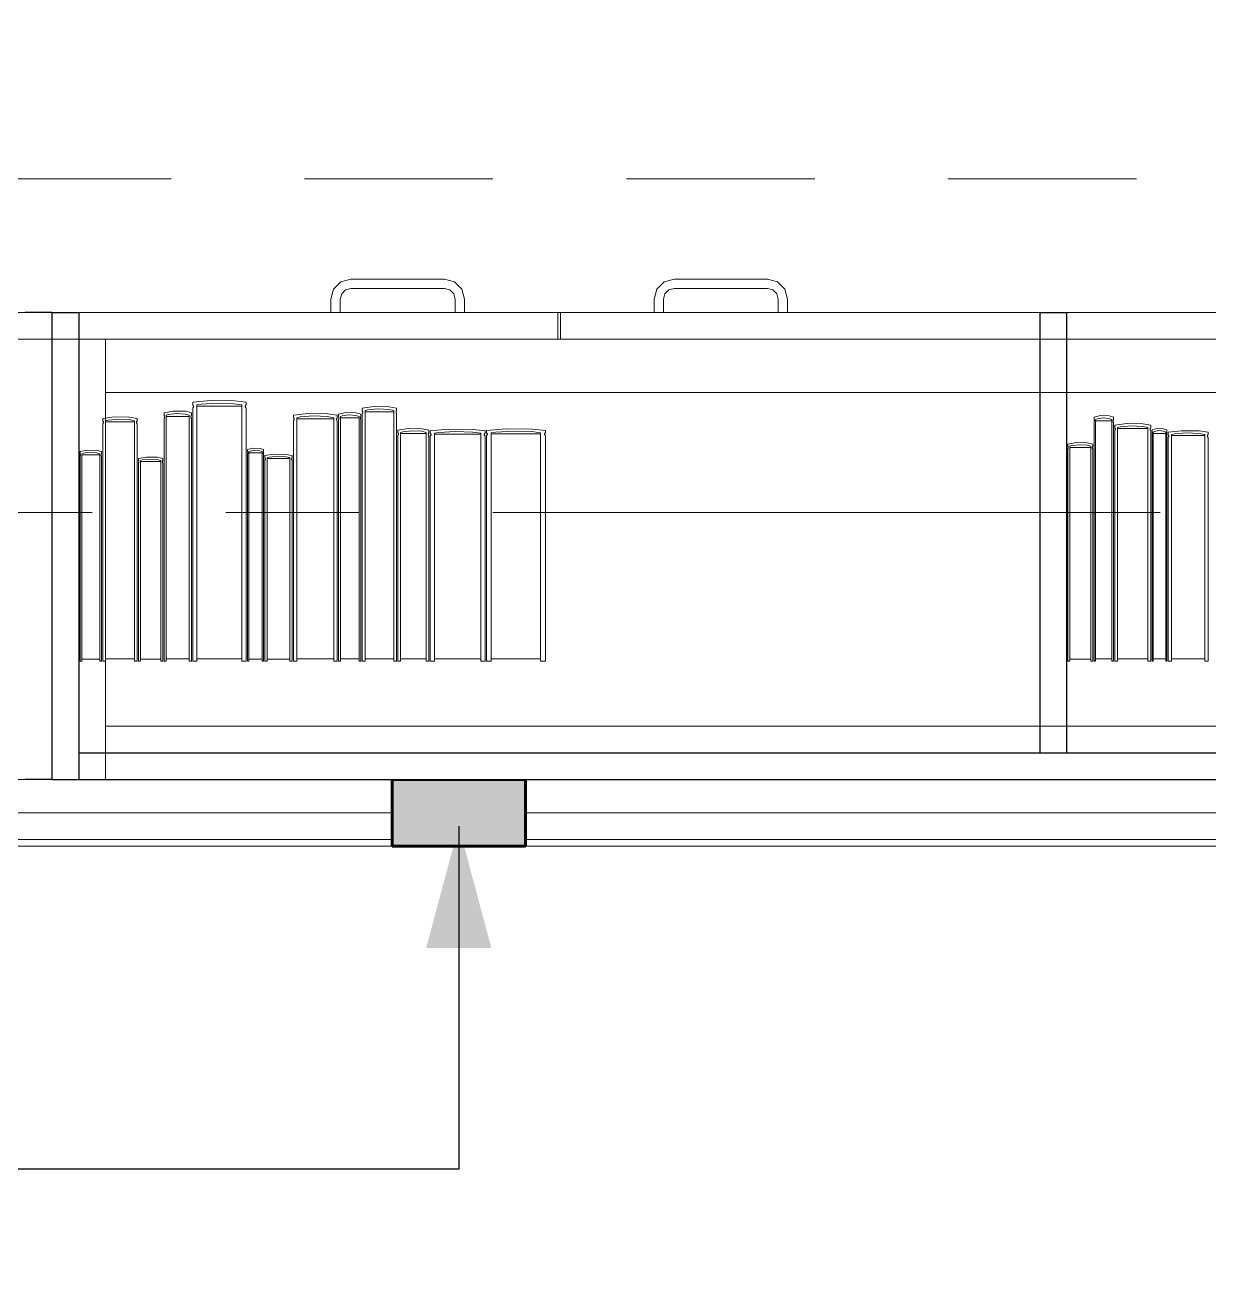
# Model space of a CAD drawing. Header units: inches. Extents: x -38 to 5698, y -33 to 92.
# Drawn here: x 218.495 to 219.382, y 29.368 to 30.315 of the extents above; entities that cross this region are included whole.
import ezdxf

# ---------------------------------------------------------------- set-up
doc = ezdxf.new("R2010")
doc.units = ezdxf.units.IN
doc.header["$MEASUREMENT"] = 0
doc.set_wipeout_variables(frame=1)
for name, pattern in [('Hidden Line', [0.195611, 0.141111, -0.0545]), ('Punto & Raya', [0.65, 0.5, -0.075, 0, -0.075]), ('Wipeout_Contour', [1, 0, -1])]:
    doc.linetypes.add(name, pattern=pattern)
for name, color, linetype in [('02 _ ARQ _ ALB _ Ejes Generales', 7, 'Continuous'), ('02 _ ARQ _ ZON _ Espacio.3D', 7, 'Continuous'), ('08 _ STR _ EXT _ 09 Vigas', 7, 'Continuous'), ('Acabado - Muros', 7, 'Continuous'), ('Interior - Mobiliario', 7, 'Continuous'), ('Notas - Etiquetas', 251, 'Continuous')]:
    doc.layers.add(name, color=color, linetype=linetype)
doc.dimstyles.new('Estilo_Generado__8', dxfattribs={"dimtxt": 0.18, "dimasz": 0.0912, "dimexe": 0.18, "dimexo": 0.0625, "dimgap": 0, "dimtad": 0, "dimtih": 1, "dimtoh": 1, "dimdec": 4, "dimzin": 0, "dimdsep": 46, "dimcen": 0.09, "dimadec": 0, "dimazin": 0, "dimtfac": 1, "dimtdec": 4, "dimtmove": 0, "dimatfit": 3, "dimldrblk": 'ARROWHEAD_5', "dimfxl": 1, "dimtolj": 1, "dimtzin": 0, "dimarcsym": 0})

# ---------------------------------------------------------------- blocks, each defined once
blk = doc.blocks.new('ARROWHEAD_5')
at = {"linetype": 'Continuous', "lineweight": 0}
blk.add_hatch(color=0, dxfattribs=at).paths.add_polyline_path([(-1, 0.2679), (0, 0), (-1, -0.2679)])
at = {"color": 0, "linetype": 'Continuous', "lineweight": 0}
blk.add_line((0, 0), (-1, 0), dxfattribs=at)

msp = doc.modelspace()

# ---------------------------------------------------------------- linework, layer by layer
at = {"layer": '02 _ ARQ _ ZON _ Espacio.3D', "color": 254, "linetype": 'Continuous', "lineweight": 0, "flags": 128}
for points in [[(208.07001, 30.80014), (208.57001, 30.80014), (208.57001, 30.2), (209.16999, 30.2), (209.16999, 29.75), (215.07, 29.75), (215.07, 30.2), (215.07, 30.6), (215.56999, 30.6), (215.56999, 30.2), (215.56999, 29.75), (222.07001, 29.75), (222.07001, 30.6), (222.57001, 30.6), (222.57001, 29.75), (228.47, 29.75), (228.47, 30.2), (229.07, 30.2), (229.07, 31), (229.57, 31)], [(205.07002, 17.4), (229.57, 17.4), (229.57, 16.25), (230.77, 16.25), (230.77, 15.53723), (232.42002, 15.53723), (232.42002, 15.14993), (233.32002, 15.14993), (233.32038, 17.1), (232.82002, 17.1), (232.82002, 19.05), (230.67, 19.05), (230.67, 20.35), (231.67003, 20.35), (231.66999, 22.25), (231.16999, 22.25), (231.16999, 22.7), (231.66999, 22.7), (231.66999, 24.4), (231.16999, 24.4), (231.16999, 24.85), (231.66999, 24.85), (231.67001, 29.7), (208.06999, 29.7)]]:
    msp.add_lwpolyline(points, dxfattribs=at)
at = {"layer": '08 _ STR _ EXT _ 09 Vigas', "color": 251, "linetype": 'Hidden Line', "lineweight": 13}
msp.add_line((215.57, 30.2), (222.07001, 30.2), dxfattribs=at)
at = {"layer": 'Interior - Mobiliario', "color": 175, "linetype": 'Continuous', "lineweight": 13}
for p, q in [((218.73177, 30.12293), (218.72628, 30.11744)), ((218.73927, 30.12494), (218.73177, 30.12293)), ((218.80927, 30.12494), (218.73927, 30.12494)), ((218.81677, 30.12293), (218.80927, 30.12494)), ((218.82226, 30.11744), (218.81677, 30.12293)), ((218.96828, 30.11744), (218.97377, 30.12293)), ((218.97377, 30.12293), (218.98127, 30.12494)), ((218.98127, 30.12494), (219.05127, 30.12494)), ((219.05127, 30.12494), (219.05877, 30.12293)), ((219.05877, 30.12293), (219.06426, 30.11744)), ((218.72628, 30.11744), (218.72427, 30.10994)), ((218.73127, 30.10994), (218.73235, 30.11394)), ((218.73235, 30.11394), (218.73527, 30.11686)), ((218.73527, 30.11686), (218.73927, 30.11794)), ((218.73927, 30.11794), (218.80927, 30.11794)), ((218.80927, 30.11794), (218.81327, 30.11686)), ((218.81327, 30.11686), (218.8162, 30.11394)), ((218.8162, 30.11394), (218.81727, 30.10994)), ((218.82427, 30.10994), (218.82226, 30.11744)), ((218.96627, 30.10994), (218.96828, 30.11744)), ((218.97435, 30.11394), (218.97327, 30.10994)), ((218.97727, 30.11686), (218.97435, 30.11394)), ((218.98127, 30.11794), (218.97727, 30.11686)), ((219.05127, 30.11794), (218.98127, 30.11794)), ((219.05527, 30.11686), (219.05127, 30.11794)), ((219.0582, 30.11394), (219.05527, 30.11686)), ((219.05927, 30.10994), (219.0582, 30.11394)), ((219.06426, 30.11744), (219.06627, 30.10994)), ((218.72427, 30.10994), (218.72427, 30.09994)), ((218.73127, 30.09994), (218.73127, 30.10994)), ((218.81727, 30.10994), (218.81727, 30.09994)), ((218.82427, 30.09994), (218.82427, 30.10994)), ((218.96627, 30.09994), (218.96627, 30.10994)), ((218.97327, 30.10994), (218.97327, 30.09994)), ((219.05927, 30.09994), (219.05927, 30.10994)), ((219.06627, 30.10994), (219.06627, 30.09994)), ((218.72427, 30.09994), (218.73127, 30.09994)), ((218.81727, 30.09994), (218.82427, 30.09994)), ((218.89427, 30.09994), (218.89427, 30.07994)), ((218.89627, 30.09994), (218.89627, 30.07994)), ((218.97327, 30.09994), (218.96627, 30.09994)), ((219.06627, 30.09994), (219.05927, 30.09994)), ((219.99527, 30.07994), (218.53527, 30.07994)), ((218.53527, 30.07994), (218.53527, 29.76994)), ((218.55527, 30.07994), (218.55527, 30.03994)), ((218.55527, 30.03994), (218.55527, 29.78994)), ((218.63404, 30.03391), (218.62069, 30.0326)), ((218.62069, 30.0326), (218.62069, 30.03049)), ((218.62069, 30.03049), (218.6209, 30.03033)), ((218.62084, 30.02845), (218.62069, 30.02835)), ((218.62069, 30.02835), (218.62069, 29.83859)), ((218.62109, 30.0287), (218.62084, 30.02845)), ((218.6209, 30.03033), (218.62113, 30.03008)), ((218.62126, 30.02896), (218.62109, 30.0287)), ((218.62113, 30.03008), (218.62128, 30.02981)), ((218.62135, 30.02924), (218.62126, 30.02896)), ((218.62128, 30.02981), (218.62136, 30.02953)), ((218.62136, 30.02953), (218.62135, 30.02924)), ((218.62389, 30.03066), (218.62693, 30.03124)), ((218.62389, 29.83859), (218.62389, 30.03066)), ((218.65754, 30.02969), (218.62389, 30.02969)), ((218.62693, 30.03124), (218.63921, 30.03205)), ((218.65196, 30.03366), (218.63404, 30.03391)), ((218.63921, 30.03205), (218.65154, 30.03155)), ((218.65154, 30.03155), (218.65754, 30.03066)), ((218.66074, 30.0326), (218.65196, 30.03366)), ((218.65754, 30.03066), (218.65754, 29.83859)), ((218.66007, 30.02931), (218.66008, 30.02959)), ((218.66014, 30.02903), (218.66007, 30.02931)), ((218.66008, 30.02959), (218.66017, 30.02987)), ((218.6603, 30.02875), (218.66014, 30.02903)), ((218.66017, 30.02987), (218.66034, 30.03014)), ((218.66053, 30.0285), (218.6603, 30.02875)), ((218.66034, 30.03014), (218.66059, 30.03039)), ((218.66074, 30.02835), (218.66053, 30.0285)), ((218.66059, 30.03039), (218.66074, 30.03049)), ((218.66074, 30.03049), (218.66074, 30.0326)), ((218.66074, 29.83859), (218.66074, 30.02835)), ((218.75631, 30.02957), (218.74772, 30.02829)), ((218.74772, 30.02829), (218.74772, 30.02623)), ((218.75173, 30.02696), (218.75963, 30.02775)), ((218.76782, 30.02933), (218.75631, 30.02957)), ((218.75963, 30.02775), (218.76755, 30.02727)), ((218.77346, 30.02829), (218.76782, 30.02933)), ((218.77346, 30.02623), (218.77346, 30.02829)), ((218.56195, 30.0218), (218.55339, 30.02058)), ((218.55339, 30.02058), (218.55339, 30.0186)), ((218.55339, 30.0186), (218.55353, 30.01845)), ((218.55353, 30.01845), (218.55367, 30.01822)), ((218.55367, 30.01822), (218.55377, 30.01796)), ((218.55544, 30.01876), (218.55739, 30.0193)), ((218.55544, 29.83859), (218.55544, 30.01876)), ((218.55739, 30.0193), (218.56525, 30.02006)), ((218.57342, 30.02158), (218.56195, 30.0218)), ((218.56525, 30.02006), (218.57315, 30.0196)), ((218.57315, 30.0196), (218.57699, 30.01876)), ((218.57904, 30.02058), (218.57342, 30.02158)), ((218.57699, 30.01876), (218.57699, 29.83859)), ((218.57862, 30.01776), (218.57868, 30.01802)), ((218.57868, 30.01802), (218.57879, 30.01827)), ((218.57879, 30.01827), (218.57894, 30.0185)), ((218.57894, 30.0185), (218.57904, 30.0186)), ((218.57904, 30.0186), (218.57904, 30.02058)), ((218.60606, 30.02608), (218.59924, 30.02483)), ((218.59924, 30.02483), (218.59924, 30.02281)), ((218.59924, 30.02281), (218.59935, 30.02266)), ((218.59932, 30.02085), (218.59924, 30.02075)), ((218.59924, 30.02075), (218.59924, 29.83859)), ((218.59944, 30.02108), (218.59932, 30.02085)), ((218.59935, 30.02266), (218.59946, 30.02241)), ((218.59953, 30.02134), (218.59944, 30.02108)), ((218.59946, 30.02241), (218.59954, 30.02216)), ((218.59957, 30.02161), (218.59953, 30.02134)), ((218.59954, 30.02216), (218.59958, 30.02188)), ((218.59958, 30.02188), (218.59957, 30.02161)), ((218.60087, 30.02297), (218.60242, 30.02352)), ((218.60087, 29.83859), (218.60087, 30.02297)), ((218.61805, 30.02204), (218.60087, 30.02204)), ((218.60242, 30.02352), (218.60869, 30.0243)), ((218.6152, 30.02585), (218.60606, 30.02608)), ((218.60869, 30.0243), (218.61499, 30.02383)), ((218.61499, 30.02383), (218.61805, 30.02297)), ((218.61969, 30.02483), (218.6152, 30.02585)), ((218.61805, 30.02297), (218.61805, 29.83859)), ((218.61935, 30.02194), (218.6194, 30.02221)), ((218.61935, 30.02167), (218.61935, 30.02194)), ((218.61938, 30.0214), (218.61935, 30.02167)), ((218.61946, 30.02114), (218.61938, 30.0214)), ((218.6194, 30.02221), (218.61948, 30.02247)), ((218.61958, 30.0209), (218.61946, 30.02114)), ((218.61948, 30.02247), (218.61961, 30.02271)), ((218.61969, 30.02075), (218.61958, 30.0209)), ((218.61961, 30.02271), (218.61969, 30.02281)), ((218.61969, 30.02281), (218.61969, 30.02483)), ((218.61969, 29.83859), (218.61969, 30.02075)), ((218.7071, 30.02417), (218.69616, 30.02293)), ((218.69616, 30.02293), (218.69616, 30.02093)), ((218.69616, 30.02093), (218.69633, 30.02078)), ((218.69629, 30.01899), (218.69616, 30.01889)), ((218.69616, 30.01889), (218.69616, 29.83859)), ((218.69648, 30.01922), (218.69629, 30.01899)), ((218.69633, 30.02078), (218.69652, 30.02054)), ((218.69662, 30.01948), (218.69648, 30.01922)), ((218.69652, 30.02054), (218.69665, 30.02028)), ((218.6967, 30.01974), (218.69662, 30.01948)), ((218.69665, 30.02028), (218.69671, 30.02001)), ((218.69671, 30.02001), (218.6967, 30.01974)), ((218.69878, 30.02109), (218.70127, 30.02164)), ((218.69878, 29.83859), (218.69878, 30.02109)), ((218.72633, 30.02017), (218.69878, 30.02017)), ((218.70127, 30.02164), (218.71133, 30.02241)), ((218.72176, 30.02394), (218.7071, 30.02417)), ((218.71133, 30.02241), (218.72142, 30.02194)), ((218.72142, 30.02194), (218.72633, 30.02109)), ((218.72896, 30.02293), (218.72176, 30.02394)), ((218.72633, 30.02109), (218.72633, 29.83859)), ((218.72841, 30.0198), (218.72842, 30.02007)), ((218.72847, 30.01953), (218.72841, 30.0198)), ((218.72842, 30.02007), (218.72849, 30.02034)), ((218.72859, 30.01928), (218.72847, 30.01953)), ((218.72849, 30.02034), (218.72863, 30.02059)), ((218.72878, 30.01904), (218.72859, 30.01928)), ((218.72863, 30.02059), (218.72883, 30.02083)), ((218.72896, 30.01889), (218.72878, 30.01904)), ((218.72883, 30.02083), (218.72896, 30.02093)), ((218.72896, 30.02093), (218.72896, 30.02293)), ((218.72896, 29.83859), (218.72896, 30.01889)), ((218.73555, 30.02499), (218.72996, 30.02375)), ((218.72996, 30.02375), (218.72996, 30.02174)), ((218.72996, 30.02174), (218.73005, 30.02158)), ((218.73002, 30.01979), (218.72996, 30.01969)), ((218.72996, 30.01969), (218.72996, 29.83859)), ((218.73012, 30.02002), (218.73002, 30.01979)), ((218.73005, 30.02158), (218.73014, 30.02135)), ((218.73019, 30.02028), (218.73012, 30.02002)), ((218.73014, 30.02135), (218.73021, 30.02109)), ((218.73023, 30.02054), (218.73019, 30.02028)), ((218.73021, 30.02109), (218.73024, 30.02082)), ((218.73024, 30.02082), (218.73023, 30.02054)), ((218.7313, 30.0219), (218.73257, 30.02245)), ((218.7313, 29.83859), (218.7313, 30.0219)), ((218.74538, 30.02097), (218.7313, 30.02097)), ((218.73257, 30.02245), (218.73771, 30.02322)), ((218.74304, 30.02476), (218.73555, 30.02499)), ((218.73771, 30.02322), (218.74287, 30.02275)), ((218.74287, 30.02275), (218.74538, 30.0219)), ((218.74672, 30.02375), (218.74304, 30.02476)), ((218.74538, 30.0219), (218.74538, 29.83859)), ((218.74644, 30.0206), (218.74645, 30.02088)), ((218.74647, 30.02034), (218.74644, 30.0206)), ((218.74645, 30.02088), (218.74648, 30.02115)), ((218.74654, 30.02008), (218.74647, 30.02034)), ((218.74648, 30.02115), (218.74655, 30.0214)), ((218.74663, 30.01984), (218.74654, 30.02008)), ((218.74655, 30.0214), (218.74666, 30.02163)), ((218.74672, 30.01969), (218.74663, 30.01984)), ((218.74666, 30.02163), (218.74672, 30.02174)), ((218.74672, 30.02174), (218.74672, 30.02375)), ((218.74672, 29.83859), (218.74672, 30.01969)), ((218.74772, 30.02623), (218.74786, 30.02607)), ((218.74782, 30.02423), (218.74772, 30.02413)), ((218.74772, 30.02413), (218.74772, 29.83859)), ((218.74798, 30.02447), (218.74782, 30.02423)), ((218.74786, 30.02607), (218.74801, 30.02583)), ((218.74809, 30.02473), (218.74798, 30.02447)), ((218.74801, 30.02583), (218.7481, 30.02556)), ((218.74815, 30.02501), (218.74809, 30.02473)), ((218.7481, 30.02556), (218.74815, 30.02529)), ((218.74815, 30.02529), (218.74815, 30.02501)), ((218.74978, 30.0264), (218.75173, 30.02696)), ((218.74978, 29.83859), (218.74978, 30.0264)), ((218.7714, 30.02545), (218.74978, 30.02545)), ((218.76755, 30.02727), (218.7714, 30.0264)), ((218.7714, 30.0264), (218.7714, 29.83859)), ((218.77303, 30.02507), (218.77304, 30.02535)), ((218.77308, 30.02479), (218.77303, 30.02507)), ((218.77304, 30.02535), (218.7731, 30.02562)), ((218.77318, 30.02453), (218.77308, 30.02479)), ((218.7731, 30.02562), (218.77321, 30.02588)), ((218.77333, 30.02428), (218.77318, 30.02453)), ((218.77321, 30.02588), (218.77336, 30.02612)), ((218.77346, 30.02413), (218.77333, 30.02428)), ((218.77336, 30.02612), (218.77346, 30.02623)), ((218.77346, 29.83859), (218.77346, 30.02413)), ((219.30076, 30.02275), (219.29592, 30.02152)), ((219.29592, 30.02152), (219.29592, 30.01953)), ((219.29592, 30.01953), (219.296, 30.01938)), ((219.296, 30.01938), (219.29608, 30.01915)), ((219.29613, 30.01809), (219.29607, 30.01784)), ((219.29608, 30.01915), (219.29614, 30.01889)), ((219.29616, 30.01836), (219.29613, 30.01809)), ((219.29614, 30.01889), (219.29616, 30.01863)), ((219.29616, 30.01863), (219.29616, 30.01836)), ((219.29708, 30.01969), (219.29818, 30.02024)), ((219.29708, 29.83859), (219.29708, 30.01969)), ((219.30928, 30.01878), (219.29708, 30.01878)), ((219.29818, 30.02024), (219.30264, 30.021)), ((219.30726, 30.02252), (219.30076, 30.02275)), ((219.30264, 30.021), (219.3071, 30.02053)), ((219.3071, 30.02053), (219.30928, 30.01969)), ((219.31044, 30.02152), (219.30726, 30.02252)), ((219.30928, 30.01969), (219.30928, 29.83859)), ((219.3102, 30.01869), (219.31023, 30.01895)), ((219.3102, 30.01842), (219.3102, 30.01869)), ((219.31022, 30.01815), (219.3102, 30.01842)), ((219.31028, 30.01789), (219.31022, 30.01815)), ((219.31023, 30.01895), (219.3103, 30.0192)), ((219.3103, 30.0192), (219.31038, 30.01943)), ((219.31038, 30.01943), (219.31044, 30.01953)), ((219.31044, 30.01953), (219.31044, 30.02152)), ((218.55349, 30.01669), (218.55339, 30.01659)), ((218.55339, 30.01659), (218.55339, 29.83859)), ((218.55365, 30.01692), (218.55349, 30.01669)), ((218.55375, 30.01717), (218.55365, 30.01692)), ((218.55381, 30.01743), (218.55375, 30.01717)), ((218.55377, 30.01796), (218.55382, 30.0177)), ((218.55382, 30.0177), (218.55381, 30.01743)), ((218.57699, 30.01785), (218.55544, 30.01785)), ((218.57861, 30.01749), (218.57862, 30.01776)), ((218.57866, 30.01722), (218.57861, 30.01749)), ((218.57876, 30.01697), (218.57866, 30.01722)), ((218.57891, 30.01674), (218.57876, 30.01697)), ((218.57904, 30.01659), (218.57891, 30.01674)), ((218.57904, 29.83859), (218.57904, 30.01659)), ((218.78216, 30.01296), (218.77446, 30.0118)), ((218.77446, 30.0118), (218.77446, 30.00992)), ((218.77446, 30.00992), (218.77459, 30.00977)), ((218.77459, 30.00977), (218.77472, 30.00955)), ((218.77479, 30.00855), (218.77469, 30.00831)), ((218.77472, 30.00955), (218.77481, 30.00931)), ((218.77484, 30.0088), (218.77479, 30.00855)), ((218.77481, 30.00931), (218.77485, 30.00906)), ((218.77485, 30.00906), (218.77484, 30.0088)), ((218.77631, 30.01007), (218.77806, 30.01058)), ((218.77631, 29.83859), (218.77631, 30.01007)), ((218.79571, 30.0092), (218.77631, 30.0092)), ((218.77806, 30.01058), (218.78514, 30.0113)), ((218.79249, 30.01275), (218.78216, 30.01296)), ((218.78514, 30.0113), (218.79225, 30.01086)), ((218.79225, 30.01086), (218.79571, 30.01007)), ((218.79756, 30.0118), (218.79249, 30.01275)), ((218.79571, 30.01007), (218.79571, 29.83859)), ((218.79717, 30.00911), (218.79723, 30.00936)), ((218.79717, 30.00886), (218.79717, 30.00911)), ((218.79721, 30.00861), (218.79717, 30.00886)), ((218.7973, 30.00836), (218.79721, 30.00861)), ((218.79723, 30.00936), (218.79733, 30.0096)), ((218.79733, 30.0096), (218.79747, 30.00982)), ((218.79747, 30.00982), (218.79756, 30.00992)), ((218.79756, 30.00992), (218.79756, 30.0118)), ((218.81228, 30.01237), (218.79856, 30.01121)), ((218.79856, 30.01121), (218.79856, 30.00933)), ((218.79856, 30.00933), (218.79878, 30.00919)), ((218.79878, 30.00919), (218.79901, 30.00897)), ((218.79901, 30.00897), (218.79917, 30.00873)), ((218.79917, 30.00873), (218.79924, 30.00848)), ((218.80185, 30.00949), (218.80497, 30.01)), ((218.80185, 29.83859), (218.80185, 30.00949)), ((218.83642, 30.00862), (218.80185, 30.00862)), ((218.80497, 30.01), (218.81759, 30.01072)), ((218.83069, 30.01216), (218.81228, 30.01237)), ((218.81759, 30.01072), (218.83026, 30.01028)), ((218.83026, 30.01028), (218.83642, 30.00949)), ((218.83971, 30.01121), (218.83069, 30.01216)), ((218.83642, 30.00949), (218.83642, 29.83859)), ((218.83904, 30.00853), (218.83913, 30.00878)), ((218.83913, 30.00878), (218.8393, 30.00902)), ((218.8393, 30.00902), (218.83955, 30.00924)), ((218.83955, 30.00924), (218.83971, 30.00933)), ((218.83971, 30.00933), (218.83971, 30.01121)), ((218.85545, 30.01272), (218.84071, 30.01156)), ((218.84071, 30.01156), (218.84071, 30.00968)), ((218.84071, 30.00968), (218.84095, 30.00954)), ((218.84095, 30.00954), (218.8412, 30.00931)), ((218.8412, 30.00931), (218.84137, 30.00907)), ((218.84144, 30.00856), (218.84134, 30.00831)), ((218.84137, 30.00907), (218.84145, 30.00882)), ((218.84145, 30.00882), (218.84144, 30.00856)), ((218.84425, 30.00983), (218.8476, 30.01034)), ((218.84425, 29.83859), (218.84425, 30.00983)), ((218.88136, 30.00896), (218.84425, 30.00896)), ((218.8476, 30.01034), (218.86115, 30.01106)), ((218.87521, 30.0125), (218.85545, 30.01272)), ((218.86115, 30.01106), (218.87475, 30.01062)), ((218.87475, 30.01062), (218.88136, 30.00983)), ((218.8849, 30.01156), (218.87521, 30.0125)), ((218.88136, 30.00983), (218.88136, 29.83859)), ((218.88416, 30.00862), (218.88417, 30.00888)), ((218.88424, 30.00837), (218.88416, 30.00862)), ((218.88417, 30.00888), (218.88427, 30.00913)), ((218.88427, 30.00913), (218.88446, 30.00936)), ((218.88446, 30.00936), (218.88473, 30.00958)), ((218.88473, 30.00958), (218.8849, 30.00968)), ((218.8849, 30.00968), (218.8849, 30.01156)), ((219.29598, 30.01761), (219.29592, 30.01751)), ((219.29592, 30.01751), (219.29592, 29.83859)), ((219.29607, 30.01784), (219.29598, 30.01761)), ((219.31036, 30.01766), (219.31028, 30.01789)), ((219.31044, 30.01751), (219.31036, 30.01766)), ((219.31044, 29.83859), (219.31044, 30.01751)), ((219.32042, 30.0167), (219.31144, 30.01551)), ((219.31144, 30.01551), (219.31144, 30.01359)), ((219.31144, 30.01359), (219.31158, 30.01344)), ((219.31154, 30.01173), (219.31144, 30.01163)), ((219.31144, 30.01163), (219.31144, 29.83859)), ((219.31171, 30.01195), (219.31154, 30.01173)), ((219.31158, 30.01344), (219.31174, 30.01322)), ((219.31182, 30.01219), (219.31171, 30.01195)), ((219.31174, 30.01322), (219.31184, 30.01297)), ((219.31188, 30.01245), (219.31182, 30.01219)), ((219.31184, 30.01297), (219.31189, 30.01271)), ((219.31189, 30.01271), (219.31188, 30.01245)), ((219.31359, 30.01374), (219.31564, 30.01427)), ((219.31359, 29.83859), (219.31359, 30.01374)), ((219.33621, 30.01286), (219.31359, 30.01286)), ((219.31359, 30.01286), (219.31359, 29.84036)), ((219.31564, 30.01427), (219.32389, 30.01501)), ((219.33246, 30.01648), (219.32042, 30.0167)), ((219.32389, 30.01501), (219.33218, 30.01456)), ((219.33218, 30.01456), (219.33621, 30.01374)), ((219.33837, 30.01551), (219.33246, 30.01648)), ((219.33621, 30.01374), (219.33621, 29.83859)), ((219.33621, 29.84036), (219.33621, 30.01286)), ((219.33792, 30.01277), (219.33799, 30.01302)), ((219.33792, 30.01251), (219.33792, 30.01277)), ((219.33797, 30.01225), (219.33792, 30.01251)), ((219.33807, 30.012), (219.33797, 30.01225)), ((219.33799, 30.01302), (219.3381, 30.01327)), ((219.33822, 30.01178), (219.33807, 30.012)), ((219.3381, 30.01327), (219.33826, 30.01349)), ((219.33837, 30.01163), (219.33822, 30.01178)), ((219.33826, 30.01349), (219.33837, 30.01359)), ((219.33837, 30.01359), (219.33837, 30.01551)), ((219.33837, 29.83859), (219.33837, 30.01163)), ((219.34307, 30.01303), (219.33937, 30.01186)), ((219.33937, 30.01186), (219.33937, 30.00998)), ((219.33937, 30.00998), (219.33943, 30.00984)), ((219.33943, 30.00984), (219.33949, 30.00961)), ((219.33953, 30.00861), (219.33948, 30.00838)), ((219.33949, 30.00961), (219.33953, 30.00937)), ((219.33953, 30.00937), (219.33955, 30.00912)), ((219.33955, 30.00887), (219.33953, 30.00861)), ((219.33955, 30.00912), (219.33955, 30.00887)), ((219.34026, 30.01013), (219.3411, 30.01065)), ((219.34026, 29.83859), (219.34026, 30.01013)), ((219.34959, 30.00927), (219.34026, 30.00927)), ((219.3411, 30.01065), (219.34451, 30.01137)), ((219.34805, 30.01281), (219.34307, 30.01303)), ((219.34451, 30.01137), (219.34793, 30.01093)), ((219.34793, 30.01093), (219.34959, 30.01013)), ((219.35048, 30.01186), (219.34805, 30.01281)), ((219.34959, 30.01013), (219.34959, 29.83859)), ((219.3503, 30.00918), (219.35033, 30.00943)), ((219.3503, 30.00892), (219.3503, 30.00918)), ((219.35032, 30.00867), (219.3503, 30.00892)), ((219.35036, 30.00843), (219.35032, 30.00867)), ((219.35033, 30.00943), (219.35037, 30.00967)), ((219.35037, 30.00967), (219.35044, 30.00988)), ((219.35044, 30.00988), (219.35048, 30.00998)), ((219.35048, 30.00998), (219.35048, 30.01186)), ((219.36143, 30.01134), (219.35148, 30.01019)), ((219.35148, 30.01019), (219.35148, 30.00833)), ((219.35387, 30.00848), (219.35613, 30.00898)), ((219.35613, 30.00898), (219.36528, 30.0097)), ((219.37477, 30.01113), (219.36143, 30.01134)), ((219.36528, 30.0097), (219.37446, 30.00926)), ((219.37446, 30.00926), (219.37893, 30.00848)), ((219.38132, 30.01019), (219.37477, 30.01113)), ((219.38132, 30.00833), (219.38132, 30.01019)), ((218.77455, 30.00809), (218.77446, 30.008)), ((218.77446, 30.008), (218.77446, 29.83859)), ((218.77469, 30.00831), (218.77455, 30.00809)), ((218.79743, 30.00814), (218.7973, 30.00836)), ((218.79756, 30.008), (218.79743, 30.00814)), ((218.79756, 29.83859), (218.79756, 30.008)), ((218.79872, 30.00752), (218.79856, 30.00742)), ((218.79856, 30.00742), (218.79856, 29.83859)), ((218.79897, 30.00774), (218.79872, 30.00752)), ((218.79914, 30.00797), (218.79897, 30.00774)), ((218.79923, 30.00822), (218.79914, 30.00797)), ((218.79924, 30.00848), (218.79923, 30.00822)), ((218.83903, 30.00828), (218.83904, 30.00853)), ((218.8391, 30.00803), (218.83903, 30.00828)), ((218.83926, 30.00779), (218.8391, 30.00803)), ((218.83949, 30.00756), (218.83926, 30.00779)), ((218.83971, 30.00742), (218.83949, 30.00756)), ((218.83971, 29.83859), (218.83971, 30.00742)), ((218.84089, 30.00786), (218.84071, 30.00776)), ((218.84071, 30.00776), (218.84071, 29.83859)), ((218.84115, 30.00808), (218.84089, 30.00786)), ((218.84134, 30.00831), (218.84115, 30.00808)), ((218.88441, 30.00813), (218.88424, 30.00837)), ((218.88466, 30.0079), (218.88441, 30.00813)), ((218.8849, 30.00776), (218.88466, 30.0079)), ((218.8849, 29.83859), (218.8849, 30.00776)), ((219.29083, 30.00216), (219.28249, 30.00237)), ((219.2849, 30.00081), (219.29064, 30.00039)), ((219.29064, 30.00039), (219.29343, 29.99965)), ((219.29492, 30.00127), (219.29083, 30.00216)), ((219.29343, 29.99965), (219.29343, 29.83859)), ((219.29466, 29.99899), (219.29474, 29.99921)), ((219.29474, 29.99921), (219.29485, 29.99942)), ((219.29485, 29.99942), (219.29492, 29.99951)), ((219.29492, 29.99951), (219.29492, 30.00127)), ((219.33941, 30.00816), (219.33937, 30.00806)), ((219.33937, 30.00806), (219.33937, 29.83859)), ((219.33948, 30.00838), (219.33941, 30.00816)), ((219.35042, 30.0082), (219.35036, 30.00843)), ((219.35048, 30.00806), (219.35042, 30.0082)), ((219.35048, 29.83859), (219.35048, 30.00806)), ((219.35148, 30.00833), (219.35164, 30.00818)), ((219.3516, 30.00652), (219.35148, 30.00643)), ((219.35148, 30.00643), (219.35148, 29.83859)), ((219.35178, 30.00674), (219.3516, 30.00652)), ((219.35164, 30.00818), (219.35181, 30.00796)), ((219.35191, 30.00697), (219.35178, 30.00674)), ((219.35181, 30.00796), (219.35193, 30.00772)), ((219.35197, 30.00722), (219.35191, 30.00697)), ((219.35193, 30.00772), (219.35198, 30.00747)), ((219.35198, 30.00747), (219.35197, 30.00722)), ((219.35387, 29.83859), (219.35387, 30.00848)), ((219.37893, 30.00762), (219.35387, 30.00762)), ((219.37893, 30.00848), (219.37893, 29.83859)), ((219.38082, 30.00728), (219.38083, 30.00753)), ((219.38087, 30.00703), (219.38082, 30.00728)), ((219.38083, 30.00753), (219.38089, 30.00778)), ((219.38099, 30.00679), (219.38087, 30.00703)), ((219.38089, 30.00778), (219.38102, 30.00801)), ((219.38116, 30.00657), (219.38099, 30.00679)), ((219.38102, 30.00801), (219.3812, 30.00823)), ((219.38132, 30.00643), (219.38116, 30.00657)), ((219.3812, 30.00823), (219.38132, 30.00833)), ((219.38132, 29.83859), (219.38132, 30.00643)), ((218.54886, 29.99651), (218.54165, 29.9967)), ((218.54373, 29.9952), (218.54869, 29.9948)), ((218.54869, 29.9948), (218.5511, 29.99408)), ((218.55239, 29.99565), (218.54886, 29.99651)), ((218.5511, 29.99408), (218.5511, 29.83859)), ((218.55212, 29.99321), (218.55216, 29.99344)), ((218.55212, 29.99298), (218.55212, 29.99321)), ((218.55215, 29.99275), (218.55212, 29.99298)), ((218.55221, 29.99253), (218.55215, 29.99275)), ((218.55216, 29.99344), (218.55223, 29.99365)), ((218.5523, 29.99233), (218.55221, 29.99253)), ((218.55223, 29.99365), (218.55233, 29.99385)), ((218.55239, 29.9922), (218.5523, 29.99233)), ((218.55233, 29.99385), (218.55239, 29.99394)), ((218.55239, 29.99394), (218.55239, 29.99565)), ((218.55239, 29.83859), (218.55239, 29.9922)), ((218.58611, 29.99157), (218.58004, 29.99055)), ((218.58004, 29.99055), (218.58004, 29.98889)), ((218.58288, 29.98948), (218.58846, 29.99011)), ((218.59425, 29.99138), (218.58611, 29.99157)), ((218.58846, 29.99011), (218.59406, 29.98972)), ((218.59406, 29.98972), (218.59678, 29.98903)), ((218.59824, 29.99055), (218.59425, 29.99138)), ((218.59824, 29.98889), (218.59824, 29.99055)), ((218.66576, 29.99828), (218.66174, 29.99722)), ((218.66174, 29.99722), (218.66174, 29.9955)), ((218.66174, 29.9955), (218.6618, 29.99536)), ((218.66179, 29.99383), (218.66174, 29.99374)), ((218.66174, 29.99374), (218.66174, 29.83859)), ((218.66186, 29.99403), (218.66179, 29.99383)), ((218.6618, 29.99536), (218.66187, 29.99516)), ((218.66191, 29.99424), (218.66186, 29.99403)), ((218.66187, 29.99516), (218.66192, 29.99494)), ((218.66194, 29.99447), (218.66191, 29.99424)), ((218.66192, 29.99494), (218.66194, 29.99471)), ((218.66194, 29.99471), (218.66194, 29.99447)), ((218.6627, 29.99563), (218.66362, 29.9961)), ((218.6627, 29.83859), (218.6627, 29.99563)), ((218.67282, 29.99484), (218.6627, 29.99484)), ((218.66362, 29.9961), (218.66731, 29.99677)), ((218.67114, 29.99809), (218.66576, 29.99828)), ((218.66731, 29.99677), (218.67101, 29.99636)), ((218.67101, 29.99636), (218.67282, 29.99563)), ((218.67378, 29.99722), (218.67114, 29.99809)), ((218.67282, 29.99563), (218.67282, 29.83859)), ((218.67358, 29.99476), (218.67361, 29.99499)), ((218.67358, 29.99453), (218.67358, 29.99476)), ((218.6736, 29.99429), (218.67358, 29.99453)), ((218.67365, 29.99407), (218.6736, 29.99429)), ((218.67361, 29.99499), (218.67366, 29.99521)), ((218.67371, 29.99387), (218.67365, 29.99407)), ((218.67366, 29.99521), (218.67373, 29.99541)), ((218.67378, 29.99374), (218.67371, 29.99387)), ((218.67373, 29.99541), (218.67378, 29.9955)), ((218.67378, 29.9955), (218.67378, 29.99722)), ((218.67378, 29.83859), (218.67378, 29.99374)), ((218.68157, 29.99374), (218.67478, 29.99271)), ((218.67478, 29.99271), (218.67478, 29.99103)), ((218.67478, 29.99103), (218.67489, 29.9909)), ((218.67498, 29.9896), (218.67486, 29.98941)), ((218.67489, 29.9909), (218.675, 29.99071)), ((218.67507, 29.98982), (218.67498, 29.9896)), ((218.675, 29.99071), (218.67508, 29.99049)), ((218.67511, 29.99004), (218.67507, 29.98982)), ((218.67508, 29.99049), (218.67512, 29.99027)), ((218.67512, 29.99027), (218.67511, 29.99004)), ((218.67641, 29.99117), (218.67795, 29.99162)), ((218.67641, 29.83859), (218.67641, 29.99117)), ((218.69353, 29.9904), (218.67641, 29.9904)), ((218.67795, 29.99162), (218.6842, 29.99227)), ((218.69069, 29.99355), (218.68157, 29.99374)), ((218.6842, 29.99227), (218.69048, 29.99187)), ((218.69048, 29.99187), (218.69353, 29.99117)), ((218.69516, 29.99271), (218.69069, 29.99355)), ((218.69353, 29.99117), (218.69353, 29.83859)), ((218.69482, 29.99032), (218.69487, 29.99054)), ((218.69482, 29.99009), (218.69482, 29.99032)), ((218.69485, 29.98987), (218.69482, 29.99009)), ((218.69493, 29.98965), (218.69485, 29.98987)), ((218.69487, 29.99054), (218.69495, 29.99075)), ((218.69505, 29.98945), (218.69493, 29.98965)), ((218.69495, 29.99075), (218.69508, 29.99095)), ((218.69508, 29.99095), (218.69516, 29.99103)), ((218.69516, 29.99103), (218.69516, 29.99271)), ((219.29461, 29.99875), (219.29466, 29.99899)), ((219.29461, 29.99851), (219.29461, 29.99875)), ((219.29464, 29.99827), (219.29461, 29.99851)), ((219.29471, 29.99805), (219.29464, 29.99827)), ((219.29482, 29.99784), (219.29471, 29.99805)), ((219.29492, 29.9977), (219.29482, 29.99784)), ((219.29492, 29.83859), (219.29492, 29.9977)), ((218.58004, 29.98889), (218.58014, 29.98877)), ((218.58011, 29.9873), (218.58004, 29.98721)), ((218.58004, 29.98721), (218.58004, 29.83859)), ((218.58023, 29.98749), (218.58011, 29.9873)), ((218.58014, 29.98877), (218.58025, 29.98857)), ((218.5803, 29.9877), (218.58023, 29.98749)), ((218.58025, 29.98857), (218.58031, 29.98836)), ((218.58034, 29.98792), (218.5803, 29.9877)), ((218.58031, 29.98836), (218.58035, 29.98814)), ((218.58035, 29.98814), (218.58034, 29.98792)), ((218.5815, 29.98903), (218.58288, 29.98948)), ((218.5815, 29.83859), (218.5815, 29.98903)), ((218.59678, 29.98827), (218.5815, 29.98827)), ((218.59678, 29.98903), (218.59678, 29.83859)), ((218.59793, 29.98796), (218.59794, 29.98819)), ((218.59797, 29.98774), (218.59793, 29.98796)), ((218.59794, 29.98819), (218.59798, 29.98841)), ((218.59804, 29.98753), (218.59797, 29.98774)), ((218.59798, 29.98841), (218.59806, 29.98862)), ((218.59814, 29.98734), (218.59804, 29.98753)), ((218.59806, 29.98862), (218.59817, 29.98881)), ((218.59824, 29.98721), (218.59814, 29.98734)), ((218.59817, 29.98881), (218.59824, 29.98889)), ((218.59824, 29.83859), (218.59824, 29.98721)), ((218.67486, 29.98941), (218.67478, 29.98932)), ((218.67478, 29.98932), (218.67478, 29.83859)), ((218.69516, 29.98932), (218.69505, 29.98945)), ((218.69516, 29.83859), (218.69516, 29.98932)), ((218.5511, 29.83859), (218.55239, 29.83859)), ((218.55339, 29.83859), (218.55544, 29.83859)), ((218.55544, 29.84041), (218.57699, 29.84041)), ((218.57699, 29.83859), (218.57904, 29.83859)), ((218.58004, 29.83859), (218.5815, 29.83859)), ((218.5815, 29.84011), (218.59678, 29.84011)), ((218.59678, 29.83859), (218.59824, 29.83859)), ((218.59924, 29.83859), (218.60087, 29.83859)), ((218.60087, 29.84046), (218.61805, 29.84046)), ((218.61805, 29.83859), (218.61969, 29.83859)), ((218.62069, 29.83859), (218.62389, 29.83859)), ((218.62389, 29.84053), (218.65754, 29.84053)), ((218.65754, 29.83859), (218.66074, 29.83859)), ((218.66174, 29.83859), (218.6627, 29.83859)), ((218.6627, 29.84018), (218.67282, 29.84018)), ((218.67282, 29.83859), (218.67378, 29.83859)), ((218.67478, 29.83859), (218.67641, 29.83859)), ((218.67641, 29.84013), (218.69353, 29.84013)), ((218.69353, 29.83859), (218.69516, 29.83859)), ((218.69616, 29.83859), (218.69878, 29.83859)), ((218.69878, 29.84044), (218.72633, 29.84044)), ((218.72633, 29.83859), (218.72896, 29.83859)), ((218.72996, 29.83859), (218.7313, 29.83859)), ((218.7313, 29.84044), (218.74538, 29.84044)), ((218.74538, 29.83859), (218.74672, 29.83859)), ((218.74772, 29.83859), (218.74978, 29.83859)), ((218.74978, 29.84049), (218.7714, 29.84049)), ((218.7714, 29.83859), (218.77346, 29.83859)), ((218.77446, 29.83859), (218.77631, 29.83859)), ((218.77631, 29.84033), (218.79571, 29.84033)), ((218.79571, 29.83859), (218.79756, 29.83859)), ((218.79856, 29.83859), (218.80185, 29.83859)), ((218.80185, 29.84032), (218.83642, 29.84032)), ((218.83642, 29.83859), (218.83971, 29.83859)), ((218.84071, 29.83859), (218.84425, 29.83859)), ((218.84425, 29.84032), (218.88136, 29.84032)), ((218.88136, 29.83859), (218.8849, 29.83859)), ((219.29343, 29.83859), (219.29492, 29.83859)), ((219.29592, 29.83859), (219.29708, 29.83859)), ((219.29708, 29.84042), (219.30928, 29.84042)), ((219.30928, 29.83859), (219.31044, 29.83859)), ((219.31144, 29.83859), (219.31359, 29.83859)), ((219.31359, 29.84036), (219.33621, 29.84036)), ((219.33621, 29.83859), (219.33837, 29.83859)), ((219.33937, 29.83859), (219.34026, 29.83859)), ((219.34026, 29.84033), (219.34959, 29.84033)), ((219.34959, 29.83859), (219.35048, 29.83859)), ((219.35148, 29.83859), (219.35387, 29.83859)), ((219.35387, 29.84031), (219.37893, 29.84031)), ((219.37893, 29.83859), (219.38132, 29.83859)), ((218.53527, 29.76994), (219.99527, 29.76994))]:
    msp.add_line(p, q, dxfattribs=at)

# ---------------------------------------------------------------- next in the draw order: wipeouts: each hides what was drawn before it
at = {"color": 254, "linetype": 'Wipeout_Contour', "lineweight": 0, "ltscale": 9845.3678}
msp.add_wipeout([(216.62001, 29.733), (216.63651, 29.733), (216.63651, 29.7), (218.77001, 29.7), (218.77001, 29.75), (216.62001, 29.75)], dxfattribs=at).dxf.layer = 'Acabado - Muros'
at = {"color": 254, "linetype": 'Wipeout_Contour', "lineweight": 0, "ltscale": 9861.129902}
msp.add_wipeout([(218.87001, 29.75), (218.87001, 29.7), (221.00351, 29.7), (221.00351, 29.733), (221.02001, 29.733), (221.02001, 29.75)], dxfattribs=at).dxf.layer = 'Acabado - Muros'
at = {"color": 254, "linetype": 'Wipeout_Contour', "lineweight": 0, "ltscale": 6570.62466}
msp.add_wipeout([(219.27527, 30.09994), (219.25527, 30.09994), (219.25527, 29.76994), (219.27527, 29.76994)], dxfattribs=at).dxf.layer = 'Interior - Mobiliario'

# ---------------------------------------------------------------- next in the draw order: linework, layer by layer
at = {"layer": '08 _ STR _ EXT _ 09 Vigas', "color": 251, "linetype": 'Hidden Line', "lineweight": 13}
msp.add_line((215.57, 29.7), (229.07, 29.7), dxfattribs=at)
at = {"layer": 'Acabado - Muros', "color": 7, "linetype": 'Continuous', "lineweight": 60}
for p, q in [((218.87001, 29.75), (218.77001, 29.75)), ((218.87001, 29.7), (218.77001, 29.7))]:
    msp.add_line(p, q, dxfattribs=at)
at = {"layer": 'Acabado - Muros', "color": 251, "linetype": 'Continuous', "lineweight": 13, "flags": 128}
for points in [[(215.67001, 29.75), (216.62001, 29.75), (218.77001, 29.75)], [(218.87001, 29.75), (221.02001, 29.75), (221.97001, 29.75)], [(216.63651, 29.7), (218.77001, 29.7)], [(218.87001, 29.7), (221.00351, 29.7)]]:
    msp.add_lwpolyline(points, dxfattribs=at)
at = {"layer": 'Interior - Mobiliario', "color": 175, "linetype": 'Continuous', "lineweight": 13}
for p, q in [((219.25527, 30.09994), (218.89627, 30.09994)), ((219.27527, 30.09994), (219.25527, 30.09994)), ((219.25527, 30.09994), (219.25527, 29.76994)), ((219.27527, 30.09994), (219.25527, 30.09994)), ((219.25527, 30.09994), (219.25527, 30.07994)), ((219.27527, 29.76994), (219.27527, 30.09994)), ((219.27527, 30.09994), (219.63427, 30.09994)), ((219.27527, 30.09994), (219.27527, 30.07994)), ((219.97527, 30.07994), (218.55527, 30.07994)), ((219.25527, 30.07994), (218.89627, 30.07994)), ((219.27527, 30.07994), (219.63427, 30.07994)), ((218.55527, 30.03994), (219.97527, 30.03994)), ((219.28249, 30.00237), (219.27627, 30.00127)), ((219.27627, 30.00127), (219.27627, 29.99951)), ((219.27627, 29.99951), (219.27637, 29.99937)), ((219.27637, 29.99937), (219.27648, 29.99916)), ((219.27648, 29.99916), (219.27655, 29.99893)), ((219.27777, 29.99965), (219.27918, 30.00013)), ((219.27777, 29.83859), (219.27777, 29.99965)), ((219.27918, 30.00013), (219.2849, 30.00081)), ((219.27635, 29.99779), (219.27627, 29.9977)), ((219.27627, 29.9977), (219.27627, 29.83859)), ((219.27646, 29.998), (219.27635, 29.99779)), ((219.27654, 29.99822), (219.27646, 29.998)), ((219.27658, 29.99846), (219.27654, 29.99822)), ((219.27655, 29.99893), (219.27659, 29.9987)), ((219.27659, 29.9987), (219.27658, 29.99846)), ((219.29343, 29.99883), (219.27777, 29.99883)), ((219.27627, 29.83859), (219.27777, 29.83859)), ((219.27777, 29.84022), (219.29343, 29.84022)), ((219.97527, 29.78994), (218.55527, 29.78994)), ((219.25527, 29.76994), (219.27527, 29.76994))]:
    msp.add_line(p, q, dxfattribs=at)
at = {"layer": 'Interior - Mobiliario', "color": 175, "linetype": 'Continuous', "lineweight": 30}
for p, q in [((219.25527, 30.09994), (219.25527, 29.76994)), ((219.25527, 30.09994), (219.27527, 30.09994)), ((219.27527, 30.09994), (219.27527, 29.76994)), ((219.25527, 29.76994), (219.27527, 29.76994))]:
    msp.add_line(p, q, dxfattribs=at)

# ---------------------------------------------------------------- next in the draw order: wipeouts: each hides what was drawn before it
at = {"color": 254, "linetype": 'Wipeout_Contour', "lineweight": 0, "ltscale": 6564.361598}
msp.add_wipeout([(218.77001, 29.705), (218.77001, 29.725), (216.63651, 29.725), (216.63651, 29.705)], dxfattribs=at).dxf.layer = 'Acabado - Muros'
at = {"color": 254, "linetype": 'Wipeout_Contour', "lineweight": 0, "ltscale": 6573.294135}
msp.add_wipeout([(221.00351, 29.705), (221.00351, 29.725), (218.87001, 29.725), (218.87001, 29.705)], dxfattribs=at).dxf.layer = 'Acabado - Muros'

# ---------------------------------------------------------------- next in the draw order: hatches: boundary and pattern name
at = {"layer": 'Acabado - Muros', "linetype": 'Continuous', "lineweight": 0}
msp.add_hatch(color=254, dxfattribs=at).paths.add_polyline_path([(218.87001, 29.75), (218.77001, 29.75), (218.77001, 29.7), (218.87001, 29.7)])

# ---------------------------------------------------------------- next in the draw order: linework, layer by layer
at = {"layer": 'Acabado - Muros', "color": 7, "linetype": 'Continuous', "lineweight": 60}
for p, q in [((218.77001, 29.75), (218.77001, 29.7)), ((218.87001, 29.75), (218.87001, 29.7))]:
    msp.add_line(p, q, dxfattribs=at)
at = {"layer": 'Acabado - Muros', "color": 7, "linetype": 'Continuous', "lineweight": 13, "flags": 128}
for points in [[(218.77001, 29.705), (218.77001, 29.725), (216.63651, 29.725), (216.63651, 29.705)], [(221.00351, 29.705), (221.00351, 29.725), (218.87001, 29.725), (218.87001, 29.705)]]:
    msp.add_lwpolyline(points, close=True, dxfattribs=at)

# ---------------------------------------------------------------- next in the draw order: leaders
at = {"layer": 'Notas - Etiquetas', "color": 8, "linetype": 'Continuous', "lineweight": 13, "annotation_type": 0, "has_hookline": 1, "hookline_direction": 1, "text_width": 1.94817}
msp.add_leader([(218.82001, 29.715), (218.82001, 29.45805), (216.68907, 29.45805)], dimstyle='Estilo_Generado__8', dxfattribs=at)

# ---------------------------------------------------------------- next in the draw order: wipeouts: each hides what was drawn before it
at = {"color": 254, "linetype": 'Wipeout_Contour', "lineweight": 0, "ltscale": 6570.611896}
msp.add_wipeout([(219.99527, 29.76994), (218.53527, 29.76994), (218.53527, 29.74994), (219.99527, 29.74994)], dxfattribs=at).dxf.layer = 'Interior - Mobiliario'

# ---------------------------------------------------------------- next in the draw order: linework, layer by layer
at = {"layer": 'Interior - Mobiliario', "color": 175, "linetype": 'Continuous', "lineweight": 13}
for p, q in [((219.25527, 30.09994), (219.25527, 29.76994)), ((219.27527, 29.76994), (219.27527, 30.09994)), ((218.55527, 29.78994), (218.55527, 29.74994)), ((219.99527, 29.76994), (218.53527, 29.76994)), ((218.53527, 29.76994), (218.53527, 29.74994)), ((219.25527, 29.76994), (219.27527, 29.76994)), ((218.53527, 29.74994), (219.99527, 29.74994)), ((218.55527, 29.74994), (219.97527, 29.74994))]:
    msp.add_line(p, q, dxfattribs=at)
at = {"layer": 'Interior - Mobiliario', "color": 175, "linetype": 'Continuous', "lineweight": 30}
for p, q in [((218.53527, 29.76994), (218.53527, 29.74994)), ((218.53527, 29.76994), (219.99527, 29.76994)), ((218.53527, 29.74994), (219.99527, 29.74994))]:
    msp.add_line(p, q, dxfattribs=at)

# ---------------------------------------------------------------- next in the draw order: wipeouts: each hides what was drawn before it
at = {"color": 254, "linetype": 'Wipeout_Contour', "lineweight": 0, "ltscale": 6567.664427}
msp.add_wipeout([(218.53527, 30.09994), (218.51527, 30.09994), (218.51527, 29.74994), (218.53527, 29.74994)], dxfattribs=at).dxf.layer = 'Interior - Mobiliario'

# ---------------------------------------------------------------- next in the draw order: linework, layer by layer
at = {"layer": 'Interior - Mobiliario', "color": 175, "linetype": 'Continuous', "lineweight": 30}
for p, q in [((218.51527, 30.09994), (218.51527, 29.74994)), ((218.51527, 30.09994), (218.53527, 30.09994)), ((218.53527, 30.09994), (218.53527, 29.74994)), ((218.51527, 29.74994), (218.53527, 29.74994))]:
    msp.add_line(p, q, dxfattribs=at)
at = {"layer": 'Interior - Mobiliario', "color": 175, "linetype": 'Continuous', "lineweight": 13}
for p, q in [((218.53527, 30.09994), (218.51527, 30.09994)), ((218.51527, 30.09994), (218.51527, 29.74994)), ((218.51527, 30.09994), (220.01527, 30.09994)), ((218.51527, 29.74994), (218.51527, 30.09994)), ((218.53527, 29.74994), (218.53527, 30.09994)), ((219.99527, 30.09994), (218.53527, 30.09994)), ((218.53527, 30.09994), (218.53527, 29.74994)), ((219.99527, 30.09994), (218.53527, 30.09994)), ((218.53527, 30.09994), (218.53527, 29.76994)), ((218.53527, 30.09994), (218.89427, 30.09994)), ((218.53527, 30.09994), (218.53527, 30.07994)), ((218.55527, 30.07994), (218.51527, 30.07994)), ((218.51527, 30.07994), (218.51527, 29.74994)), ((219.99527, 30.07994), (218.53527, 30.07994)), ((218.53527, 30.07994), (218.53527, 29.76994)), ((219.99527, 30.07994), (218.53527, 30.07994)), ((218.53527, 30.07994), (218.53527, 29.76994)), ((218.53527, 30.07994), (218.89427, 30.07994)), ((218.54165, 29.9967), (218.53627, 29.99565)), ((218.53627, 29.99565), (218.53627, 29.99394)), ((218.53627, 29.99394), (218.53636, 29.99381)), ((218.53634, 29.99229), (218.53627, 29.9922)), ((218.53627, 29.9922), (218.53627, 29.83859)), ((218.53643, 29.99248), (218.53634, 29.99229)), ((218.53636, 29.99381), (218.53645, 29.99361)), ((218.5365, 29.9927), (218.53643, 29.99248)), ((218.53645, 29.99361), (218.53651, 29.99339)), ((218.53654, 29.99293), (218.5365, 29.9927)), ((218.53651, 29.99339), (218.53654, 29.99316)), ((218.53654, 29.99316), (218.53654, 29.99293)), ((218.53756, 29.99408), (218.53879, 29.99454)), ((218.53756, 29.83859), (218.53756, 29.99408)), ((218.5511, 29.99329), (218.53756, 29.99329)), ((218.53879, 29.99454), (218.54373, 29.9952)), ((218.53627, 29.83859), (218.53756, 29.83859)), ((218.53756, 29.84016), (218.5511, 29.84016)), ((218.53527, 29.76994), (219.99527, 29.76994)), ((218.53527, 29.76994), (219.99527, 29.76994)), ((218.53527, 29.76994), (219.99527, 29.76994)), ((218.51527, 29.74994), (218.53527, 29.74994)), ((218.51527, 29.74994), (218.55527, 29.74994)), ((220.01527, 29.74994), (218.51527, 29.74994)), ((218.53527, 29.74994), (219.99527, 29.74994))]:
    msp.add_line(p, q, dxfattribs=at)

# ---------------------------------------------------------------- next in the draw order: wipeouts: each hides what was drawn before it
at = {"color": 254, "linetype": 'Wipeout_Contour', "lineweight": 0, "ltscale": 6567.58444}
msp.add_wipeout([(218.49527, 30.09994), (218.49527, 29.74994), (218.51527, 29.74994), (218.51527, 30.09994)], dxfattribs=at).dxf.layer = 'Interior - Mobiliario'

# ---------------------------------------------------------------- next in the draw order: linework, layer by layer
at = {"layer": '02 _ ARQ _ ALB _ Ejes Generales', "color": 252, "linetype": 'Punto & Raya', "lineweight": 13}
msp.add_line((190.84542, 29.95), (239.57, 29.95), dxfattribs=at)
at = {"layer": 'Interior - Mobiliario', "color": 175, "linetype": 'Continuous', "lineweight": 13}
for p, q in [((218.51527, 30.09994), (217.01527, 30.09994)), ((218.49527, 30.09994), (218.51527, 30.09994)), ((218.51527, 30.09994), (218.51527, 29.74994)), ((218.51527, 29.74994), (218.51527, 30.09994)), ((218.47527, 30.07994), (218.51527, 30.07994)), ((218.51527, 30.07994), (218.51527, 29.74994)), ((217.01527, 29.74994), (218.51527, 29.74994)), ((218.51527, 29.74994), (218.47527, 29.74994)), ((218.51527, 29.74994), (218.49527, 29.74994))]:
    msp.add_line(p, q, dxfattribs=at)
at = {"layer": 'Interior - Mobiliario', "color": 175, "linetype": 'Continuous', "lineweight": 30}
for p, q in [((218.51527, 30.09994), (218.49527, 30.09994)), ((218.51527, 30.09994), (218.51527, 29.74994)), ((218.51527, 29.74994), (218.49527, 29.74994))]:
    msp.add_line(p, q, dxfattribs=at)

doc.saveas('drawing.dxf')
